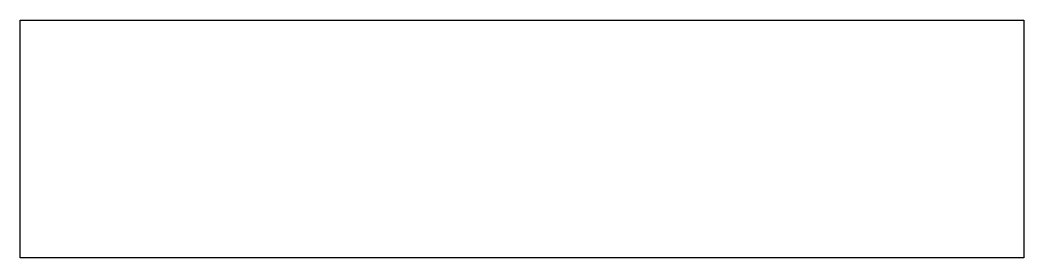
# Model space of a CAD drawing. Header units: inches. Extents: x -19 to 0, y 0 to 4.5.
import ezdxf

# ---------------------------------------------------------------- set-up
doc = ezdxf.new("R2010")
doc.units = ezdxf.units.IN
doc.layers.get('0').update_dxf_attribs({"linetype": 'CONTINUOUS'})

msp = doc.modelspace()

# ---------------------------------------------------------------- linework, layer by layer
msp.add_lwpolyline([(0, 0), (-19, 0), (-19, 4.5), (0, 4.5)], close=True)

doc.saveas('drawing.dxf')
